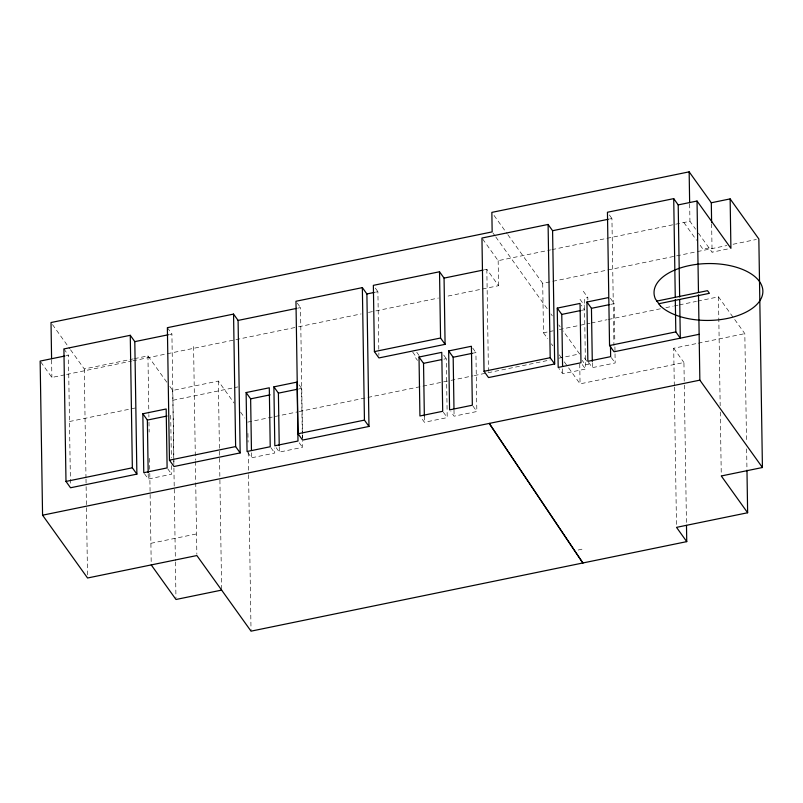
<?xml version="1.0" encoding="UTF-8"?>
<svg xmlns="http://www.w3.org/2000/svg" width="803" height="803" viewBox="0 0 803 803"><rect width="100%" height="100%" fill="white"/><g stroke="black" fill="none" stroke-linecap="round" stroke-linejoin="round"><path stroke-width="0.6" stroke-dasharray="4.01 3.01" d="M578.08 550.045L583.61 548.83M609.517 219.008L611.936 218.516L613.934 345.551M482.653 239.023L498.161 260.674L550.697 249.884M551.922 249.633L605.683 238.581M606.907 238.33L689.938 221.277L695.599 229.186M66.087 355.759L68.446 355.277L70.483 485.273M169.513 334.51L171.912 334.018L173.95 464.014M298.054 308.101L300.503 307.589L302.48 433.841M375.453 292.192L377.902 291.69L378.845 351.694M484.38 269.808L486.829 269.306L498.553 285.687L445.785 296.528M70.544 349.787L84.275 368.958L133.248 358.901M134.472 358.65L147.943 355.88L166.883 382.308M40.843 362.053L51.884 377.46L65.374 374.69M66.609 374.439L131.642 361.069M132.866 360.818L234.727 339.89M235.952 339.639L297.311 327.032M298.535 326.781L361.119 313.923M368.477 312.407L374.62 311.152M375.844 310.902L438.428 298.043M709.059 247.966L702.996 249.211L699.453 244.273M507.837 234.697L542.708 283.369L696.211 251.831M697.436 251.58L726.916 245.527M733.049 244.263L756.386 239.465M698.439 233.141L712.08 252.192L728.562 248.81M587.866 300.011L587.826 297.552L584.383 298.254L585.497 369.059L562.702 373.746L558.838 368.346M169.794 386.384L172.705 390.449L218.346 381.064L234.125 403.096M582.165 310.229L584.564 309.727L581.342 305.23M610.641 304.377L614.235 303.634L614.837 341.948M69.48 421.515L135.848 407.884M172.946 400.265L237.899 386.916M542.708 283.369L543.48 332.803L553.277 330.786M559.39 329.531L578.973 325.506M580.198 325.255L589.984 323.248M591.209 322.997L607.118 319.724M608.343 319.474L660.959 308.663M665.858 307.659L673.195 306.154M674.42 305.903L678.093 305.14M679.318 304.889L696.442 301.376M697.666 301.125L718.474 296.849L744.823 333.636L746.519 441.359M299.138 388.893L301.577 388.391L302.289 433.54M443.888 359.152L446.287 358.66L447.211 417.6L424.456 422.278L421.234 417.781M472.335 353.31L475.918 352.567L476.852 411.517L454.096 416.185L450.864 411.688M247.746 422.117L297.953 411.798M299.178 411.548L449.79 380.602M451.015 380.351L473.057 375.824M474.282 375.573L550.196 359.975M558.768 358.218L579.585 353.932L563.094 330.916M674.299 385.821L673.707 348.241L697.004 343.453M698.229 343.202L744.823 333.636M588.509 362.243L592.383 367.644L615.168 362.966L614.917 346.896M568.584 367.834L580.057 383.854L683.935 362.514L684.266 383.804M144.41 473.619L148.284 479.02L171.621 474.222L171.491 465.449M247.695 452.4L251.56 457.8L274.736 453.043L274.666 448.024M276.102 447.592L279.334 452.099L302.51 447.331L302.41 441.068M150.894 543.31L196.534 533.925M683.875 222.521L696.623 240.318M609.377 214.933L611.936 218.516M673.707 348.241L683.935 362.514M610.37 298.234L614.235 303.634M583.309 291.248L587.826 297.552M579.987 299.258L584.494 305.562M611.304 357.566L615.168 362.966M494.036 215.425L507.115 233.683M584.353 357.877L588.87 364.181L585.427 364.883L582.205 360.386M492.891 232.91L495.07 235.952M495.792 236.965L548.037 309.888M550.898 313.893L552.334 315.89M558.788 324.904L560.223 326.911M582.265 364.562L585.497 369.059M543.48 332.803L547.787 338.806M551.37 343.814L552.805 345.812M559.259 354.826L561.407 357.827M564.278 361.832L567.862 366.841M472.696 348.07L475.918 352.567M443.708 355.056L446.287 358.66M472.977 406.107L476.852 411.517M375.302 288.076L377.902 291.69M416.747 352.236L419.979 356.743M412.662 352.045L416.536 357.445M415.573 357.736L417.51 360.437M443.346 412.2L447.211 417.6M297.261 303.072L300.503 307.589M298.997 384.788L301.577 388.391M299.278 442.834L302.51 447.331M270.872 447.632L274.736 453.043M240.579 412.1L244.885 418.112M167.375 327.684L171.912 334.018M167.757 468.822L171.621 474.222M52.466 324.553L69.811 348.773M63.909 348.944L68.446 355.277M746.629 448.867L746.951 468.912M718.474 296.849L720.181 405.826M720.281 412.09L721.285 475.968M711.639 223.776L712.08 252.192M689.667 203.972L689.938 221.277M684.286 385.059L686.465 524.098M674.319 387.076L676.517 527.36M592.303 362.705L592.383 367.644M579.746 363.91L580.057 383.854M562.622 368.798L562.702 373.746M498.161 260.674L498.553 285.687M486.829 269.306L488.435 371.347M453.996 409.921L454.096 416.185M424.355 416.004L424.456 422.278M378.865 352.939L378.896 355.438M302.5 435.085L302.54 437.585M302.309 434.794L302.39 439.813M279.253 447.08L279.334 452.099M251.49 452.782L251.56 457.8M247.926 433.379L248.067 442.142M248.217 452.159L248.559 473.439M248.579 474.693L251.038 631.158M218.346 381.064L219.881 478.708M219.902 479.953L221.628 590.105M193.583 346.505L195.37 460.209M195.39 461.454L195.711 481.449M195.721 482.703L196.855 554.341M172.705 390.449L173.9 466.804M173.92 468.049L175.375 560.685M175.395 561.929L175.967 598.235M170.698 415.281L171.37 457.921M147.943 355.88L148.846 413.354M148.866 414.609L148.906 417.108M148.987 422.107L149.147 432.104M149.559 458.342L149.77 472.084M149.79 473.338L151.195 562.522M148.204 474.001L148.284 479.02M84.275 368.958L85.991 477.865M86.011 479.11L86.102 485.373M86.122 486.628L87.557 577.999M51.603 359.985L51.884 377.46"/><path stroke-width="1.2" d="M711.619 222.541L711.307 202.768L689.155 171.842L491.858 212.383L492.159 231.896L51.021 322.535L51.583 358.73M548.098 224.449L481.951 238.039L484.038 371.307L488.525 377.571L554.682 363.97L552.584 230.712L548.098 224.449L550.196 357.716L554.682 363.97M679.649 297.06L678.204 204.895L673.717 198.632L607.449 212.253L609.547 345.521L614.034 351.784L699.132 334.299M552.584 230.712L608.303 219.259M678.204 204.895L697.034 201.031L730.911 248.328L730.138 198.893L711.307 202.768M130.267 335.303L63.909 348.944L65.987 481.439L70.523 487.772L136.881 474.131L134.804 341.636L130.267 335.303L132.354 467.798L136.881 474.131M233.553 314.083L167.375 327.684L169.453 460.179L173.99 466.513L240.167 452.912L238.089 320.417L233.553 314.083L235.63 446.578L240.167 452.912M362.354 287.625L295.966 301.266L298.043 433.761L302.58 440.084L368.978 426.443L366.891 293.948L362.354 287.625L364.442 420.12L368.978 426.443M439.522 271.765L373.365 285.356L374.409 351.604L378.936 357.937L445.093 344.346L444.059 278.099L439.522 271.765L440.566 338.013L445.093 344.346M64.902 356L40.15 361.089L42.569 515.195L87.557 577.999L196.865 555.546L251.038 631.158L686.746 541.634L686.485 525.353M134.804 341.636L168.319 334.751M238.089 320.417L296.829 308.352M366.891 293.948L374.228 292.443M444.059 278.099L483.165 270.069M557.252 308.111L580.047 303.424L580.981 362.755L558.185 367.443L557.252 308.111L561.769 314.415L562.582 366.329M610.481 345.541L610.651 356.662L587.866 361.34L586.933 302.018L608.523 297.582M374.409 351.604L440.566 338.013M561.769 314.415L580.96 310.47M586.933 302.018L591.45 308.322L609.437 304.618M656.653 301.125L707.513 290.676L709.41 293.326L658.55 303.775M142.844 413.776L166.181 408.978L167.114 467.918L143.767 472.716L142.844 413.776L147.361 420.079L148.184 472.756M246.119 392.557L269.296 387.789L270.23 446.739L247.053 451.497L246.119 392.557L250.636 398.86L251.449 450.272M273.893 386.845L297.07 382.087L297.993 441.028L274.817 445.795L273.893 386.845L278.4 393.149L279.233 445.826M419.015 357.034L441.77 352.356L442.694 411.297L419.939 415.974L419.015 357.034L423.532 363.337L424.355 416.004M448.656 350.941L471.411 346.264L472.335 405.214L449.58 409.891L448.656 350.941L453.173 357.245L453.976 408.667M147.361 420.079L167.014 416.034M250.636 398.86L270.159 394.845M278.4 393.149L297.923 389.144M423.532 363.337L441.499 359.644M453.173 357.245L472.335 353.31M484.038 371.307L550.196 357.716M609.547 345.521L675.815 331.9L680.302 338.163L679.689 299.559M65.987 481.439L132.354 467.798M169.453 460.179L235.63 446.578M298.043 433.761L364.442 420.12M42.569 515.195L699.855 380.15L762.428 467.517L721.285 475.968L747.633 512.756L676.517 527.36L686.746 541.634M221.628 590.105L175.987 599.49L151.225 564.921M730.138 198.893L758.845 238.963L762.428 467.517M746.971 470.167L747.633 512.756M697.034 201.031L698.469 292.342M698.51 294.811L699.855 380.15M689.155 171.842L689.647 202.737M673.717 198.632L675.263 297.03M675.303 299.519L675.815 331.9M591.45 308.322L592.283 361.47M660.347 305.843L655.399 298.947A54.433 28.446 -0.9 0 1 719.9 264.057A54.433 28.446 -0.9 0 1 751.849 308.673A54.433 28.446 -0.9 0 1 660.347 305.843M582.868 562.973L489.258 423.422L582.868 562.973"/></g></svg>
